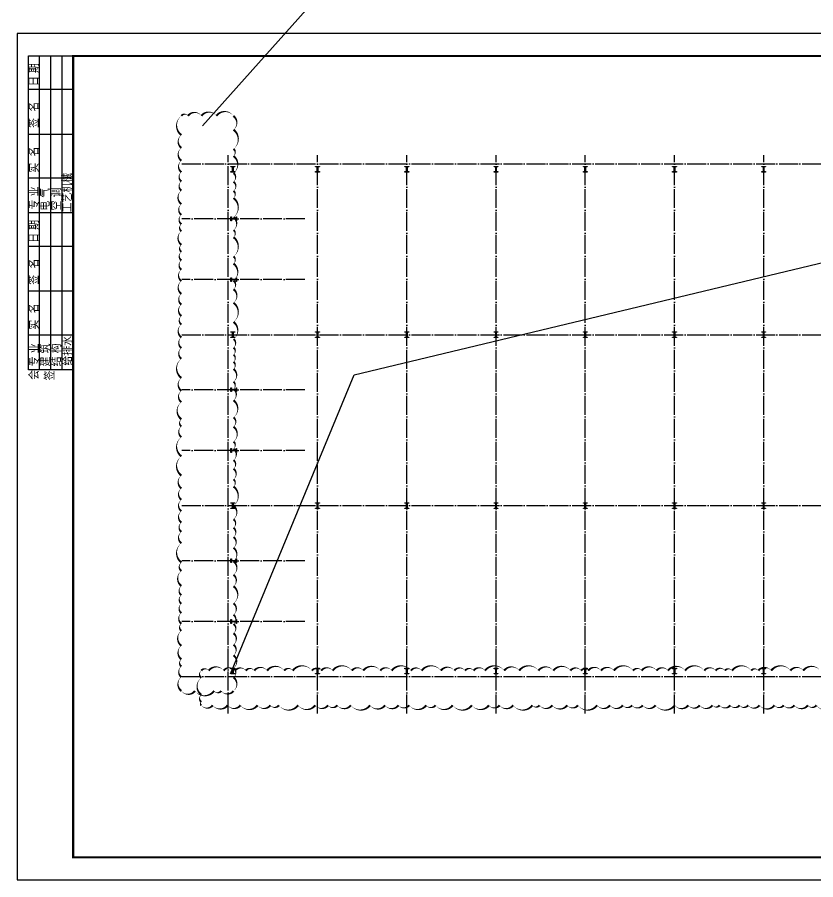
# Model space of a CAD drawing. Extents: x -446699 to 757189, y -606167 to -103070.
# Drawn here: x -70731 to 13388, y -274920 to -184101 of the extents above; entities that cross this region are included whole.
import ezdxf

# ---------------------------------------------------------------- set-up
doc = ezdxf.new("R2010")
doc.units = 0
doc.header["$LTSCALE"] = 1000
doc.header["$MEASUREMENT"] = 0
doc.linetypes.add('DOTE', pattern=[2.42, 2, -0.2, 0.02, -0.2])
for name, color, linetype in [('14', 14, 'Continuous'), ('DOTE', 1, 'Continuous'), ('PUB_TITLE', 4, 'Continuous')]:
    doc.layers.add(name, color=color, linetype=linetype)
doc.layers.add('DIM_MODI', color=6, linetype='Continuous', plot=False)
doc.styles.add('HZTXT', font='romane.shx', dxfattribs={"width": 0.7, "bigfont": 'hztxt.shx'})

# ---------------------------------------------------------------- blocks, each defined once
blk = doc.blocks.new('A$C4D50352B')
h = blk.add_hatch(color=256)
h.dxf.hatch_style = 1
h.paths.add_polyline_path([(0, 600), (400, 600), (400, 550), (225, 550), (225, 50), (400, 50), (400, 0), (0, 0), (0, 50), (175, 50), (175, 550), (0, 550)])
blk.add_lwpolyline([(0, 600), (400, 600), (400, 550), (225, 550), (225, 50), (400, 50), (400, 0), (0, 0), (0, 50), (175, 50), (175, 550), (0, 550)], close=True)
blk = doc.blocks.new('sdbadbasdbsd')
for p in [(-214320, -203470), (-205400, -203470), (-196000, -203470), (-186600, -203470), (-177200, -203470), (-167800, -203470), (-158400, -203470), (-149000, -203470), (-139600, -203470), (-130200, -203470), (-121280, -203470), (-214320, -220890), (-205400, -220890), (-196000, -220890), (-186600, -220890), (-177200, -220890), (-167800, -220890), (-158400, -220890), (-149000, -220890), (-139600, -220890), (-130200, -220890), (-121280, -220890), (-214320, -238890), (-205400, -238890), (-196000, -238890), (-186600, -238890), (-177200, -238890), (-167800, -238890), (-158400, -238890), (-149000, -238890), (-139600, -238890), (-130200, -238890), (-121280, -238890), (-214320, -256310), (-205400, -256310), (-196000, -256310), (-186600, -256310), (-177200, -256310), (-167800, -256310), (-158400, -256310), (-149000, -256310), (-139600, -256310), (-130200, -256310), (-121280, -256310)]:
    blk.add_blockref('A$C4D50352B', p)
for p, rotation in [((-213720, -208590), 90), ((-120880, -208590), 90), ((-214320, -214590), 270), ((-121480, -214590), 270), ((-213720, -226590), 90), ((-120880, -226590), 90), ((-214320, -232590), 270), ((-121480, -232590), 270), ((-213720, -244590), 90), ((-120880, -244590), 90), ((-214320, -250590), 270), ((-121480, -250590), 270)]:
    blk.add_blockref('A$C4D50352B', p, dxfattribs=dict(rotation=rotation))
blk = doc.blocks.new('A$C393D5F54')
at = {"layer": '14', "color": 14}
for p, q in [((0, 446), (0, 14446)), ((0, 14446), (2000, 14446)), ((500, 446), (500, 14446)), ((1000, 446), (1000, 14446)), ((1500, 446), (1500, 14446)), ((2000, 446), (2000, 14446)), ((2000, 12946), (0, 12946)), ((2000, 10946), (0, 10946)), ((2000, 8990), (0, 8990)), ((2000, 7446), (0, 7446)), ((2000, 5946), (0, 5946)), ((2000, 3946), (0, 3946)), ((2000, 1990), (0, 1990)), ((2000, 446), (0, 446))]:
    blk.add_line(p, q, dxfattribs=at)
at = {"layer": '14', "color": 14, "style": 'HZTXT', "width": 0.85}
for s, p in [('日 期', (462, 13105)), ('签  名', (466, 11238)), ('实  名', (466, 9238)), ('工艺机械', (1953, 7471)), ('专 业', (472, 7598)), ('电 气', (957, 7540)), ('空 调', (1460, 7558)), ('日 期', (462, 6105)), ('签  名', (466, 4238)), ('实  名', (466, 2238)), ('给排水', (1970, 629)), ('专 业', (480, 598)), ('建 筑', (967, 592)), ('结 构', (1470, 597)), ('会', (470, -3)), ('签', (1174, -27))]:
    blk.add_text(s, height=450, rotation=90, dxfattribs=at).set_placement(p)

msp = doc.modelspace()

# ---------------------------------------------------------------- linework, layer by layer
at = {"color": 251}
msp.add_lwpolyline([(-48270.9, -253226.4), (-35243.6, -221751.6), (39304.1, -203901.4)], dxfattribs=at)
at = {"layer": 'DIM_MODI'}
msp.add_lwpolyline([(-51209.2, -195546.8), (31420.8, -103070), (265329.2, -103070)], dxfattribs=at)
msp.add_lwpolyline([(-47950.2, -255039.1, 0, 225, 0.5), (-47950.2, -253614.1, 0, 225, 0.5), (-47950.2, -252639.1, 0, 225, 0.5), (-47950.2, -251289.1, 0, 225, 0.5), (-47950.2, -250164.1, 0, 225, 0.5), (-47950.2, -248964.1, 0, 225, 0.5), (-47950.2, -247989.1, 0, 225, 0.5), (-47950.2, -247014.1, 0, 225, 0.5), (-47950.2, -245814.1, 0, 225, 0.5), (-47950.2, -244014.1, 0, 225, 0.5), (-47950.2, -242814.1, 0, 225, 0.5), (-47950.2, -241389.1, 0, 225, 0.5), (-47950.2, -239964.1, 0, 225, 0.5), (-47950.2, -238839.1, 0, 225, 0.5), (-47950.2, -237864.1, 0, 225, 0.5), (-47950.2, -236964.1, 0, 225, 0.5), (-47950.2, -235539.1, 0, 225, 0.5), (-47950.2, -233514.1, 0, 225, 0.5), (-47950.2, -232764.1, 0, 225, 0.5), (-47950.2, -231639.1, 0, 225, 0.5), (-47950.2, -230739.1, 0, 225, 0.5), (-47950.2, -229539.1, 0, 225, 0.5), (-47950.2, -228789.1, 0, 225, 0.5), (-47950.2, -227214.1, 0, 225, 0.5), (-47950.2, -226239.1, 0, 225, 0.5), (-47950.2, -224439.1, 0, 225, 0.5), (-47950.2, -223239.1, 0, 225, 0.5), (-47950.2, -222489.1, 0, 225, 0.5), (-47950.2, -221139.1, 0, 225, 0.5), (-47950.2, -220389.1, 0, 225, 0.5), (-47950.2, -219639.1, 0, 225, 0.5), (-47950.2, -218889.1, 0, 225, 0.5), (-47950.2, -217989.1, 0, 225, 0.5), (-47950.2, -216189.1, 0, 225, 0.5), (-47950.2, -214164.1, 0, 225, 0.5), (-47950.2, -212739.1, 0, 225, 0.5), (-47950.2, -211839.1, 0, 225, 0.5), (-47950.2, -210039.1, 0, 225, 0.5), (-47950.2, -209289.1, 0, 225, 0.5), (-47950.2, -207264.1, 0, 225, 0.5), (-47950.2, -206514.1, 0, 225, 0.5), (-47950.2, -205164.1, 0, 225, 0.5), (-47950.2, -203139.1, 0, 225, 0.5), (-47950.2, -202389.1, 0, 225, 0.5), (-47950.2, -201414.1, 0, 225, 0.5), (-47950.2, -200514.1, 0, 225, 0.5), (-47950.2, -198714.1, 0, 225, 0.5), (-47950.2, -197964.1, 0, 225, 0.5), (-47950.2, -195939.1, 0, 225, 0.5), (-47950.2, -194514.1, 0, 225, 0.5), (-47950.2, -194482.9, 0, 225, 0.5), (-49750.2, -194482.9, 0, 225, 0.5), (-51325.2, -194482.9, 0, 225, 0.5), (-52750.2, -194482.9, 0, 225, 0.5), (-53439, -194482.9, 0, 225, 0.5), (-53439, -196507.9, 0, 225, 0.5), (-53439, -197857.9, 0, 225, 0.5), (-53439, -199207.9, 0, 225, 0.5), (-53439, -200407.9, 0, 225, 0.5), (-53439, -201382.9, 0, 225, 0.5), (-53439, -202357.9, 0, 225, 0.5), (-53439, -203782.9, 0, 225, 0.5), (-53439, -204907.9, 0, 225, 0.5), (-53439, -205882.9, 0, 225, 0.5), (-53439, -206632.9, 0, 225, 0.5), (-53439, -208057.9, 0, 225, 0.5), (-53439, -208807.9, 0, 225, 0.5), (-53439, -209707.9, 0, 225, 0.5), (-53439, -210682.9, 0, 225, 0.5), (-53439, -211882.9, 0, 225, 0.5), (-53439, -213232.9, 0, 225, 0.5), (-53439, -214357.9, 0, 225, 0.5), (-53439, -215557.9, 0, 225, 0.5), (-53439, -216457.9, 0, 225, 0.5), (-53439, -217807.9, 0, 225, 0.5), (-53439, -218932.9, 0, 225, 0.5), (-53439, -220057.9, 0, 225, 0.5), (-53439, -222082.9, 0, 225, 0.5), (-53439, -223432.9, 0, 225, 0.5), (-53439, -224632.9, 0, 225, 0.5), (-53439, -226432.9, 0, 225, 0.5), (-53439, -227182.9, 0, 225, 0.5), (-53439, -228307.9, 0, 225, 0.5), (-53439, -230332.9, 0, 225, 0.5), (-53439, -232357.9, 0, 225, 0.5), (-53439, -233707.9, 0, 225, 0.5), (-53439, -234907.9, 0, 225, 0.5), (-53439, -236107.9, 0, 225, 0.5), (-53439, -237307.9, 0, 225, 0.5), (-53439, -238282.9, 0, 225, 0.5), (-53439, -239482.9, 0, 225, 0.5), (-53439, -241507.9, 0, 225, 0.5), (-53439, -242407.9, 0, 225, 0.5), (-53439, -243982.9, 0, 225, 0.5), (-53439, -244957.9, 0, 225, 0.5), (-53439, -245857.9, 0, 225, 0.5), (-53439, -246832.9, 0, 225, 0.5), (-53439, -247957.9, 0, 225, 0.5), (-53439, -248707.9, 0, 225, 0.5), (-53439, -250282.9, 0, 225, 0.5), (-53439, -251707.9, 0, 225, 0.5), (-53439, -252457.9, 0, 225, 0.5), (-53439, -253582.9, 0, 225, 0.5), (-53439, -255039.1, 0, 225, 0.5), (-52014, -255039.1, 0, 225, 0.5), (-49989, -255039.1, 0, 225, 0.5), (-49239, -255039.1, 0, 225, 0.5)], format="xyseb", close=True, dxfattribs=at)
msp.add_lwpolyline([(13867.1, -252900, 0, 225, 0.5), (12067.1, -252900, 0, 225, 0.5), (10717.1, -252900, 0, 225, 0.5), (8692.1, -252900, 0, 225, 0.5), (7342.1, -252900, 0, 225, 0.5), (6592.1, -252900, 0, 225, 0.5), (4567.1, -252900, 0, 225, 0.5), (3817.1, -252900, 0, 225, 0.5), (2842.1, -252900, 0, 225, 0.5), (1642.1, -252900, 0, 225, 0.5), (-382.9, -252900, 0, 225, 0.5), (-2182.9, -252900, 0, 225, 0.5), (-3382.9, -252900, 0, 225, 0.5), (-4957.9, -252900, 0, 225, 0.5), (-5857.9, -252900, 0, 225, 0.5), (-7882.9, -252900, 0, 225, 0.5), (-9232.9, -252900, 0, 225, 0.5), (-10582.9, -252900, 0, 225, 0.5), (-11332.9, -252900, 0, 225, 0.5), (-12457.9, -252900, 0, 225, 0.5), (-14257.9, -252900, 0, 225, 0.5), (-15832.9, -252900, 0, 225, 0.5), (-17857.9, -252900, 0, 225, 0.5), (-19432.9, -252900, 0, 225, 0.5), (-21457.9, -252900, 0, 225, 0.5), (-22657.9, -252900, 0, 225, 0.5), (-23557.9, -252900, 0, 225, 0.5), (-24682.9, -252900, 0, 225, 0.5), (-26107.9, -252900, 0, 225, 0.5), (-28132.9, -252900, 0, 225, 0.5), (-29257.9, -252900, 0, 225, 0.5), (-31282.9, -252900, 0, 225, 0.5), (-32482.9, -252900, 0, 225, 0.5), (-34282.9, -252900, 0, 225, 0.5), (-35482.9, -252900, 0, 225, 0.5), (-37507.9, -252900, 0, 225, 0.5), (-38707.9, -252900, 0, 225, 0.5), (-39682.9, -252900, 0, 225, 0.5), (-41707.9, -252900, 0, 225, 0.5), (-42607.9, -252900, 0, 225, 0.5), (-44407.9, -252900, 0, 225, 0.5), (-45757.9, -252900, 0, 225, 0.5), (-46657.9, -252900, 0, 225, 0.5), (-47782.9, -252900, 0, 225, 0.5), (-48982.9, -252900, 0, 225, 0.5), (-50557.9, -252900, 0, 225, 0.5), (-51338.3, -252900, 0, 225, 0.5), (-51338.3, -253650, 0, 225, 0.5), (-51338.3, -255450, 0, 225, 0.5), (-51338.3, -256200, 0, 225, 0.5), (-51338.3, -256547.9, 0, 225, 0.5), (-50138.3, -256547.9, 0, 225, 0.5), (-48563.3, -256547.9, 0, 225, 0.5), (-47213.3, -256547.9, 0, 225, 0.5), (-45413.3, -256547.9, 0, 225, 0.5), (-44063.3, -256547.9, 0, 225, 0.5), (-43163.3, -256547.9, 0, 225, 0.5), (-41138.3, -256547.9, 0, 225, 0.5), (-39338.3, -256547.9, 0, 225, 0.5), (-37988.3, -256547.9, 0, 225, 0.5), (-37013.3, -256547.9, 0, 225, 0.5), (-35588.3, -256547.9, 0, 225, 0.5), (-33563.3, -256547.9, 0, 225, 0.5), (-31988.3, -256547.9, 0, 225, 0.5), (-30563.3, -256547.9, 0, 225, 0.5), (-29438.3, -256547.9, 0, 225, 0.5), (-27638.3, -256547.9, 0, 225, 0.5), (-26663.3, -256547.9, 0, 225, 0.5), (-24863.3, -256547.9, 0, 225, 0.5), (-22838.3, -256547.9, 0, 225, 0.5), (-21038.3, -256547.9, 0, 225, 0.5), (-19913.3, -256547.9, 0, 225, 0.5), (-18488.3, -256547.9, 0, 225, 0.5), (-16463.3, -256547.9, 0, 225, 0.5), (-15713.3, -256547.9, 0, 225, 0.5), (-14363.3, -256547.9, 0, 225, 0.5), (-12788.3, -256547.9, 0, 225, 0.5), (-11663.3, -256547.9, 0, 225, 0.5), (-9638.3, -256547.9, 0, 225, 0.5), (-8288.3, -256547.9, 0, 225, 0.5), (-6938.3, -256547.9, 0, 225, 0.5), (-5963.3, -256547.9, 0, 225, 0.5), (-4838.3, -256547.9, 0, 225, 0.5), (-3488.3, -256547.9, 0, 225, 0.5), (-1463.3, -256547.9, 0, 225, 0.5), (-38.3, -256547.9, 0, 225, 0.5), (1161.7, -256547.9, 0, 225, 0.5), (2511.7, -256547.9, 0, 225, 0.5), (3261.7, -256547.9, 0, 225, 0.5), (4386.7, -256547.9, 0, 225, 0.5), (5361.7, -256547.9, 0, 225, 0.5), (6261.7, -256547.9, 0, 225, 0.5), (7461.7, -256547.9, 0, 225, 0.5), (9036.7, -256547.9, 0, 225, 0.5), (10011.7, -256547.9, 0, 225, 0.5), (11136.7, -256547.9, 0, 225, 0.5), (12561.7, -256547.9, 0, 225, 0.5), (13461.7, -256547.9, 0, 225, 0.5), (15486.7, -256547.9, 0, 225, 0.5)], format="xyseb", dxfattribs=at)
at = {"layer": 'DOTE', "linetype": 'DOTE'}
for p, q in [((-48495.9, -257426.4), (-48495.9, -198626.4)), ((-39095.9, -257426.4), (-39095.9, -198626.4)), ((-29695.9, -257426.4), (-29695.9, -198626.4)), ((-20295.9, -257426.4), (-20295.9, -198626.4)), ((-10895.9, -257426.4), (-10895.9, -198626.4)), ((-1495.9, -257426.4), (-1495.9, -198626.4)), ((7904.1, -257426.4), (7904.1, -198626.4)), ((-53395.9, -199526.4), (50404.1, -199526.4)), ((-40420.9, -205326.4), (-53395.9, -205326.4)), ((-40420.9, -211726.4), (-53395.9, -211726.4)), ((-53395.9, -217526.4), (50404.1, -217526.4)), ((-40420.9, -223326.4), (-53395.9, -223326.4)), ((-40420.9, -229726.4), (-53395.9, -229726.4)), ((-53395.9, -235526.4), (50404.1, -235526.4)), ((-40420.9, -241326.4), (-53395.9, -241326.4)), ((-40420.9, -247726.4), (-53395.9, -247726.4)), ((-53395.9, -253526.4), (50404.1, -253526.4))]:
    msp.add_line(p, q, dxfattribs=at)
at = {"layer": 'PUB_TITLE'}
msp.add_lwpolyline([(-70730.8, -274919.7), (86919.2, -274919.7), (86919.2, -185819.7), (-70730.8, -185819.7)], close=True, dxfattribs=at)
at = {"layer": 'PUB_TITLE', "color": 14}
msp.add_lwpolyline([(-70730.8, -274919.7), (86919.2, -274919.7), (86919.2, -185819.7), (-70730.8, -185819.7)], close=True, dxfattribs=at)
at = {"layer": 'PUB_TITLE', "color": 14, "const_width": 236}
msp.add_lwpolyline([(-64831.6, -272560), (85419.2, -272560), (85419.2, -188179.7), (-64831.6, -188179.7)], close=True, dxfattribs=at)

# ---------------------------------------------------------------- block references
msp.add_blockref('sdbadbasdbsd', (166103.9, 3064))
at = {"layer": '14', "color": 6, "xscale": 2.359666194733357, "yscale": 2.359666194733357, "zscale": 2.359666194733357}
msp.add_blockref('A$C393D5F54', (-69550.9, -222266.4), dxfattribs=at)

doc.saveas('drawing.dxf')
